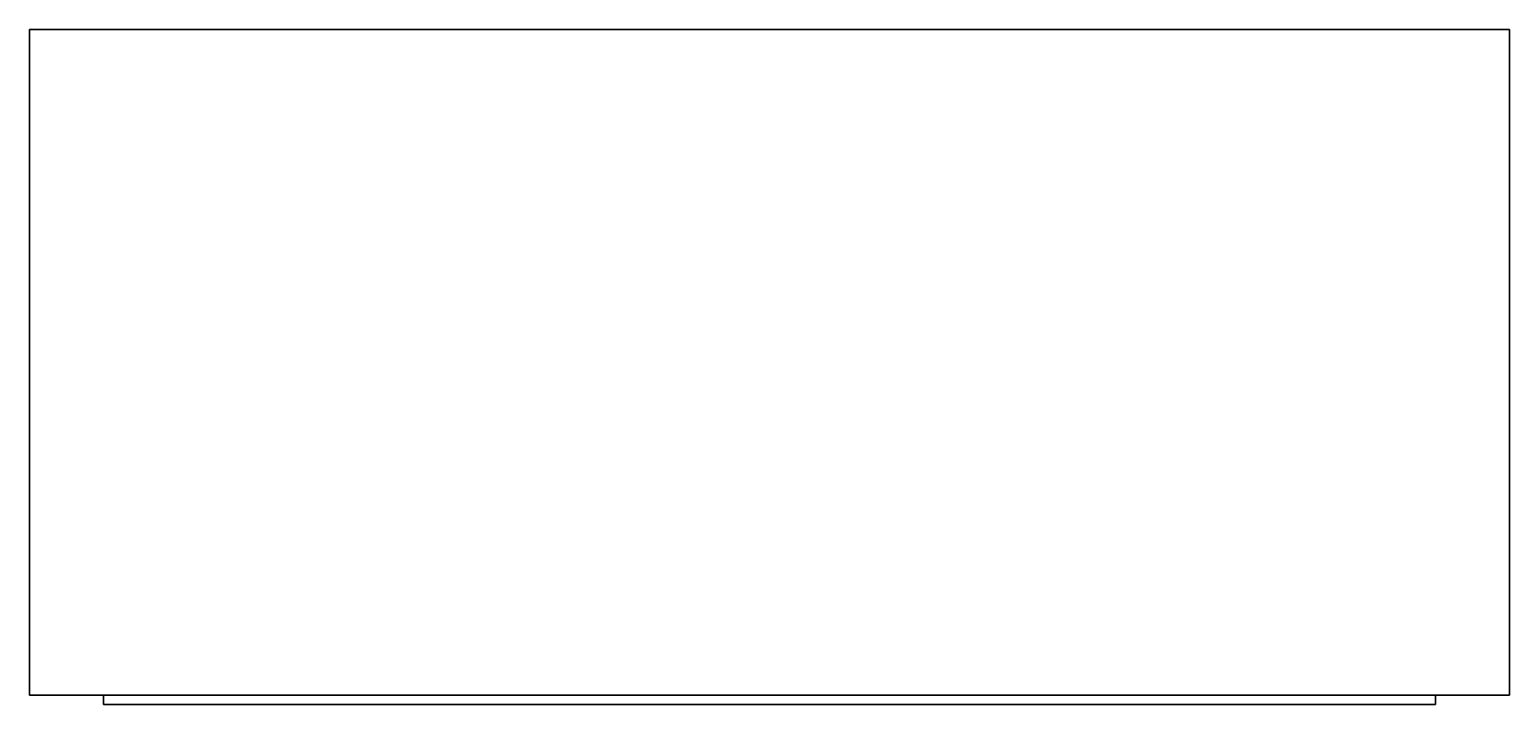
# Model space of a CAD drawing. Header units: millimetres. Extents: x 0 to 20, y -9.1 to 0.
import ezdxf

# ---------------------------------------------------------------- set-up
doc = ezdxf.new("R2010")
doc.units = ezdxf.units.MM
doc.layers.add('Aluminio', color=253, linetype='Continuous')
doc.layers.add('Led', color=255, linetype='Continuous')

msp = doc.modelspace()

# ---------------------------------------------------------------- linework, layer by layer
at = {"layer": 'Aluminio'}
for p, q in [((20, 0), (0, 0)), ((0, 0), (0, -9)), ((20, 0, 300), (0, 0, 300)), ((0, 0, 300), (0, 0)), ((0, -9, 300), (0, 0, 300)), ((20, -9), (20, 0)), ((20, 0), (20, 0, 300)), ((20, -9, 300), (20, 0, 300)), ((0, -9), (20, -9)), ((20, -9, 300), (0, -9, 300)), ((0, -9, 300), (0, -9)), ((1, -9, 1), (1, -9, 1)), ((1, -9, 1), (1, -9, 1)), ((1, -9, 1), (1, -9, 1)), ((1, -9, 299), (1, -9, 1)), ((19, -9, 299), (1, -9, 299)), ((1, -9, 1), (1, -9, 1)), ((1, -9, 1), (19, -9, 1)), ((19, -9, 299), (19, -9, 1)), ((19, -9, 1), (19, -9, 1)), ((20, -9), (20, -9, 300))]:
    msp.add_line(p, q, dxfattribs=at)
at = {"layer": 'Aluminio', "extrusion": (-6.72e-14, -1, -2e-16)}
for p, q in [((0, 0, 300), (0, 0)), ((20, 0, 300), (0, 0, 300)), ((20, 0), (0, 0)), ((20, 0, 300), (20, 0)), ((20, -9, 300), (0, -9, 300)), ((1, -9, 299), (0, -9, 299)), ((0, -9, 299), (0, -9, 300)), ((0, -9, 299), (0, -9)), ((0, -9), (1, -9)), ((0, -9, 300), (0, -9, 299)), ((0, -9, 299), (20, -9, 299)), ((20, -9, 300), (0, -9, 300)), ((1, -9), (1, -9, 299)), ((1, -9, 1), (19, -9, 1)), ((19, -9), (1, -9)), ((1, -9), (1, -9, 1)), ((19, -9, 299), (20, -9, 299)), ((19, -9, 299), (20, -9, 299)), ((20, -9), (19, -9)), ((19, -9), (19, -9, 299)), ((19, -9, 1), (19, -9)), ((20, -9, 299), (20, -9, 300)), ((20, -9, 299), (20, -9)), ((20, -9, 299), (20, -9, 300))]:
    msp.add_line(p, q, dxfattribs=at)
at = {"layer": 'Aluminio'}
for points in [[(20, 0, 300), (20, -9, 300), (0, -9, 300), (0, 0, 300)], [(0, 0, 300), (0, -9, 300), (0, -9), (0, 0)], [(20, -9), (0, -9), (0, 0), (20, 0)], [(0, 0, 300), (0, -9, 300), (20, -9, 300), (20, 0, 300)], [(0, -9, 300), (0, 0, 300), (0, 0), (0, -9)], [(0, 0, 300), (20, 0, 300), (20, 0), (0, 0)], [(0, 0), (0, -9), (20, -9), (20, 0)], [(20, -9), (20, 0), (20, 0, 300), (20, -9, 300)], [(20, -9, 300), (20, 0, 300), (20, 0), (20, -9)], [(20, -9, 300), (0, -9, 300), (0, -9, 299), (20, -9, 299)], [(1, -9, 299), (0, -9, 299), (0, -9), (1, -9)], [(19, -9, 299), (1, -9, 299), (1, -9, 1), (19, -9, 1)], [(1, -9, 1), (1, -9), (19, -9), (19, -9, 1)], [(20, -9), (19, -9), (19, -9, 299), (20, -9, 299)]]:
    msp.add_3dface(points, dxfattribs=at)
at = {"layer": 'Led'}
for p, q in [((19, -9, 299), (1, -9, 299)), ((1, -9, 299), (1, -9, 1)), ((1, -9, 1), (19, -9, 1)), ((19, -9, 1), (19, -9, 299))]:
    msp.add_line(p, q, dxfattribs=at)
at = {"layer": 'Led', "extrusion": (-6.72e-14, -1, -2e-16)}
for p, q in [((1, -9, 299), (19, -9, 299)), ((19, -9, 1), (1, -9, 1)), ((1, -9, 1), (1, -9, 299)), ((1, -9, 299), (1, -9.125, 299)), ((1, -9, 1), (1, -9.125, 1)), ((19, -9, 299), (19, -9, 1)), ((19, -9, 299), (19, -9.125, 299)), ((19, -9, 1), (19, -9.125, 1)), ((19, -9.125, 299), (1, -9.125, 299)), ((1, -9.125, 299), (1, -9.125, 1)), ((1, -9.125, 1), (19, -9.125, 1)), ((19, -9.125, 1), (19, -9.125, 299))]:
    msp.add_line(p, q, dxfattribs=at)
at = {"layer": 'Led'}
for points in [[(19, -9, 299), (1, -9, 299), (1, -9, 1), (19, -9, 1)], [(1, -9, 1), (19, -9, 1), (19, -9, 299), (1, -9, 299)], [(1, -9, 299), (19, -9, 299), (19, -9, 1), (1, -9, 1)], [(19, -9.125, 299), (19, -9, 299), (1, -9, 299), (1, -9.125, 299)], [(1, -9.125, 1), (1, -9, 1), (19, -9, 1), (19, -9.125, 1)], [(1, -9.125, 1), (1, -9, 1), (1, -9, 299), (1, -9.125, 299)], [(19, -9.125, 1), (19, -9, 1), (19, -9, 299), (19, -9.125, 299)], [(1, -9.125, 299), (19, -9.125, 299), (19, -9.125, 1), (1, -9.125, 1)]]:
    msp.add_3dface(points, dxfattribs=at)

doc.saveas('drawing.dxf')
